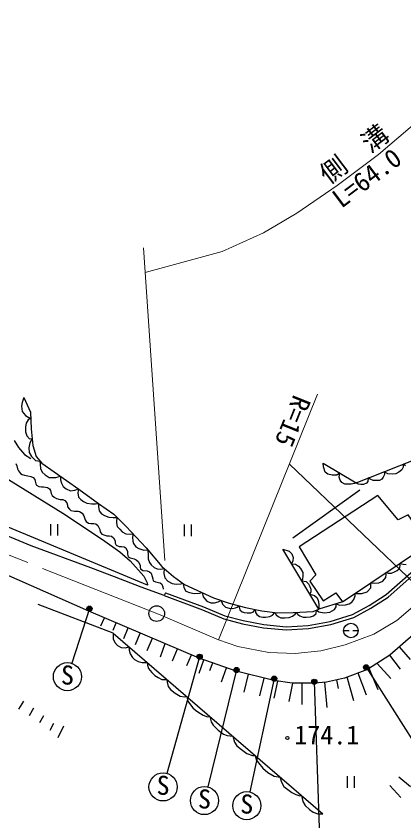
# Model space of a CAD drawing. Units: millimetres, scale not verified. Extents: x 40000 to 680000, y 20000 to 380000.
# Drawn here: x 262159 to 299376, y 241240 to 318866 of the extents above; entities that cross this region are included whole.
import ezdxf
from ezdxf.enums import TextEntityAlignment as Align

# ---------------------------------------------------------------- set-up
doc = ezdxf.new("R2010")
doc.units = ezdxf.units.MM
doc.header["$LTSCALE"] = 1000
doc.linetypes.add('CHAIN', pattern=[18.5, 12, -1.5, 3.5, -1.5])
for name, color, linetype, lineweight in [('M-BGD', 7, 'Continuous', 25), ('M-BGD-EXST', 7, 'Continuous', 25), ('M-BMK', 2, 'CHAIN', 13), ('M-BMK-SRVR', 3, 'Continuous', 25), ('M-STR-HTXT', 7, 'Continuous', 13)]:
    doc.layers.add(name, color=color, linetype=linetype, lineweight=lineweight)
doc.styles.add('ＭＳ ゴシック', font='')
doc.styles.get('ＭＳ ゴシック').set_extended_font_data('MS Gothic')

msp = doc.modelspace()

# ---------------------------------------------------------------- hatches: boundary and pattern name
at = {"layer": 'M-BGD-EXST'}
for points in [[(268976, 261803, 1), (269416, 262042, 1)], [(279555, 257175, 1), (279994, 257414, 1)], [(283097, 255908, 1), (283537, 256147, 1)], [(295532, 256167, 1), (295971, 256406, 1)], [(286715, 255074, 1), (287155, 255313, 1)], [(290561, 254777, 1), (291001, 255016, 1)]]:
    msp.add_hatch(color=256, dxfattribs=at).paths.add_polyline_path(points)

# ---------------------------------------------------------------- linework, layer by layer
at = {"layer": 'M-BGD'}
for p, q in [((288717, 268726), (295159, 273346)), ((265452, 270055), (265452, 268938)), ((266119, 270055), (266119, 268938)), ((278297, 270008), (278297, 268890)), ((278964, 270008), (278964, 268890)), ((276480, 263452), (276376, 263171)), ((293476, 262575), (291224, 261871)), ((271467, 259561), (264283, 262310)), ((270302, 260278), (270628, 261043)), ((271456, 259840), (271763, 260561)), ((272493, 259051), (272925, 260067)), ((271467, 259561), (291594, 242201)), ((273600, 258472), (274071, 259580)), ((293592, 259821), (294117, 259821)), ((294467, 259821), (294992, 259821)), ((274751, 257885), (275258, 259075)), ((276012, 257277), (276464, 258563)), ((277171, 256920), (277655, 258057)), ((300006, 257040), (298952, 258245)), ((278552, 256468), (278987, 257490)), ((279731, 255719), (280191, 257010)), ((299055, 256106), (298032, 257442)), ((280763, 255978), (281025, 256713)), ((281874, 254887), (282355, 256240)), ((296904, 254133), (296038, 256173)), ((298137, 255206), (296812, 256665)), ((284044, 253911), (284463, 255620)), ((295793, 253609), (294984, 255732)), ((285560, 253548), (285977, 255248)), ((286914, 253318), (287272, 254966)), ((288380, 252989), (288718, 254757)), ((289625, 252708), (289622, 254758)), ((292009, 252428), (291794, 254849)), ((293108, 254246), (292930, 255075)), ((294585, 253055), (293943, 255335)), ((262408, 252255), (262883, 253022)), ((263424, 251650), (263867, 252395)), ((264443, 250971), (264803, 251651)), ((265435, 250243), (265765, 250932)), ((266193, 249533), (266747, 250651)), ((293943, 245821), (293943, 244704)), ((294610, 245821), (294610, 244704)), ((300020, 244810), (298891, 245719)), ((299095, 243760), (298045, 244920))]:
    msp.add_line(p, q, dxfattribs=at)
for points in [[(276376, 263171), (274153, 263975), (271610, 264968), (269330, 265830), (263589, 267947), (259564, 269638), (254205, 271679), (250018, 273283), (246741, 274590), (238153, 277947), (229498, 281252), (215160, 287063), (209250, 289410), (202826, 292051), (192246, 296648)], [(276480, 263452), (280145, 262097), (282200, 261241), (283963, 260772), (285951, 260389), (288094, 260174), (290181, 260300), (292311, 260680), (294451, 261361), (296049, 262220), (297695, 263278), (301094, 266286), (304120, 269113), (310843, 275832), (315248, 280495), (324618, 290381), (326938, 292678)], [(276376, 263171), (280035, 261818), (282103, 260956), (283896, 260479), (285908, 260092), (288088, 259873), (290216, 260002), (292383, 260389), (294568, 261084), (296201, 261962), (297876, 263039), (301295, 266065), (304328, 268897), (311058, 275623), (315466, 280289), (324832, 290171), (327149, 292465)], [(262880, 282211), (262735, 281743), (262663, 281394), (262727, 280878), (263044, 280497), (263370, 280291), (263554, 280220), (263314, 280069), (263124, 279752), (263044, 279411), (263053, 278900), (263195, 278520), (263441, 278250), (263688, 278272), (263481, 277869), (263378, 277377), (263410, 276941), (263616, 276553), (264002, 276159), (264251, 276130), (264446, 276110), (264457, 275792), (264497, 275380), (264668, 275026), (264955, 274784), (265327, 274532), (265630, 274521), (265968, 274515), (266402, 274653), (266415, 274304), (266506, 273978), (266668, 273672), (266965, 273432), (267383, 273243), (267789, 273312), (268132, 273436), (268076, 273049), (268127, 272637), (268373, 272420), (268609, 272235), (268929, 272047), (269410, 271990), (269770, 271990), (270070, 272014), (270051, 271732), (270132, 271336), (270355, 271039), (270630, 270873), (271053, 270730), (271477, 270667), (271842, 270688), (271786, 270404), (271787, 270173), (271867, 269824), (272096, 269555), (272330, 269292), (272680, 269109), (273103, 269075), (273378, 269101), (273321, 268777), (273344, 268404), (273436, 268169), (273636, 267878), (273940, 267718), (274420, 267557), (274784, 267566), (274833, 267041), (274816, 266704), (274959, 266349), (275108, 266143), (275417, 265869), (275709, 265743), (276047, 265726), (276373, 265766), (276327, 265306), (276419, 264874), (276726, 264567), (277138, 264341), (277526, 264276), (277979, 264308), (278202, 264337), (278265, 263952), (278450, 263604), (278792, 263466), (279238, 263390), (279755, 263409), (280025, 263472), (280122, 263066), (280261, 262862), (280473, 262626), (280840, 262479), (281199, 262479), (281542, 262569), (281853, 262705), (281983, 262345), (282251, 262078), (282600, 261955), (282928, 261948), (283209, 261996), (283378, 262064), (283545, 262196), (283595, 261980), (283643, 261810), (283861, 261609), (284046, 261556), (284337, 261513), (284697, 261524), (284941, 261624), (285111, 261848), (285131, 261561), (285263, 261376), (285507, 261175), (285830, 261106), (286085, 261106), (286508, 261180), (286757, 261302), (286989, 261562), (287133, 261312), (287318, 261159), (287577, 261053), (287965, 261042), (288383, 261058), (288700, 261196), (288954, 261386), (289026, 261568), (289198, 261360), (289399, 261217), (289697, 261111), (289998, 261111), (290427, 261121), (290718, 261232), (290946, 261470), (290989, 261779), (291226, 261608), (291742, 261534), (292287, 261581), (292714, 261830), (292874, 262100), (292879, 262388), (293202, 262259), (293788, 262290), (294123, 262396), (294397, 262541), (294565, 262807), (294694, 263142), (294660, 263369), (295343, 263379), (295859, 263551), (296214, 263917), (296221, 264416), (296526, 264357), (296988, 264411), (297365, 264572), (297634, 264916), (297676, 265205), (297660, 265381), (297868, 265347), (298200, 265344), (298487, 265465), (298738, 265604), (298950, 265780), (298982, 265869), (299022, 266080), (298995, 266276), (299324, 266186), (299590, 266173)], [(262880, 282211), (263525, 280817), (263604, 279200), (263749, 277596), (264077, 276531), (264630, 275900), (268175, 273406), (270070, 272014), (271538, 270992), (272727, 269804), (274625, 267755), (276130, 265972), (277263, 265012), (278326, 264248), (281111, 262976), (282594, 262434), (284185, 262037), (285728, 261723), (287233, 261531), (288754, 261555), (290664, 261652), (291224, 261871), (287763, 267630)], [(261959, 278070), (262394, 277399), (262946, 276742), (263564, 276347)], [(291647, 275920), (294806, 274026), (303225, 277348)], [(262113, 275881), (262237, 275663), (262295, 275365), (262389, 275162), (262578, 274915), (262738, 274806), (262963, 274741), (263283, 274683), (263559, 274625), (263784, 274523), (263952, 274334), (263981, 274160), (264036, 273912), (264111, 273781), (264340, 273646), (264578, 273636), (264779, 273622), (264961, 273608), (265153, 273580), (265367, 273436), (265447, 273268), (265527, 272981), (265616, 272794), (265793, 272640), (266032, 272519), (266382, 272426), (266639, 272412), (266844, 272304), (267012, 272108), (267092, 271875), (267092, 271721), (267270, 271477), (267405, 271360), (267765, 271295), (267924, 271295), (268097, 271286), (268251, 271262), (268493, 271103), (268657, 270856), (268732, 270645), (268775, 270463), (268863, 270295), (269092, 270150), (269335, 270113), (269601, 270099), (269811, 270071), (270007, 269912), (270204, 269520), (270236, 269291), (270395, 269086), (270854, 268935), (271101, 268930), (271311, 268874), (271517, 268716), (271652, 268440), (271652, 268202), (271774, 268034), (272031, 267899), (272259, 267889), (272526, 267875), (272694, 267763), (272844, 267402), (272849, 267169), (272896, 266907), (273101, 266795), (273475, 266721), (273689, 266618), (273876, 266464), (274064, 266112), (274064, 265925), (274111, 265739), (274311, 265589), (274736, 265543), (274947, 265459), (275129, 265319), (275200, 265018), (275265, 264790), (275316, 264584), (275526, 264486), (275989, 264416), (276129, 264281), (276246, 264006), (276278, 263786)], [(299543, 275659), (299320, 275807), (299310, 275535), (299173, 275268), (298892, 275035), (298604, 274891), (298268, 274844), (297826, 274879), (297629, 275000), (297510, 275093), (297530, 274824), (297403, 274544), (297255, 274368), (297035, 274247), (296705, 274225), (296420, 274236), (296140, 274352), (295957, 274480), (295930, 274153), (295787, 273972), (295512, 273862), (295237, 273845), (294979, 273889), (294806, 274026), (294644, 273955), (294320, 273873), (294023, 273873), (293705, 273885), (293422, 274044), (293249, 274265), (293173, 274570), (293227, 274973), (292937, 274749), (292481, 274742), (292080, 274832), (291831, 275053), (291658, 275551), (291647, 275920)], [(287763, 267630), (288363, 267457), (288610, 267202), (288754, 266843), (288730, 266532), (288607, 266225), (288985, 266205), (289272, 265990), (289464, 265782), (289672, 265382), (289687, 265063), (289648, 264752), (289582, 264604), (290015, 264535), (290230, 264296), (290342, 264056), (290454, 263793), (290462, 263546), (290358, 263311), (290813, 263171), (291052, 262948), (291196, 262605), (291212, 262262), (291224, 261871)], [(300261, 259391), (298032, 257442), (295885, 256075), (293695, 255241), (291942, 254863), (290785, 254760), (288667, 254757), (286898, 255022), (283288, 255908), (279740, 257170), (269119, 261685), (260890, 265331)], [(271467, 259561), (271464, 259035), (271627, 258673), (271896, 258376), (272251, 258195), (272654, 258160), (272983, 258254), (272992, 257921), (273098, 257587), (273320, 257237), (273535, 257039), (273880, 256835), (274253, 256748), (274729, 256748), (274766, 256491), (274865, 256182), (275174, 255801), (275462, 255513), (275789, 255297), (276136, 255121), (276633, 255105), (276640, 254846), (276765, 254452), (276988, 254157), (277413, 253811), (277904, 253510), (278329, 253451), (278528, 253471), (278611, 253151), (278717, 252941), (279118, 252388), (279366, 252179), (279709, 251927), (280099, 251689), (280526, 251535), (280750, 251554), (280888, 251055), (281083, 250726), (281567, 250228), (282058, 249872), (282431, 249724), (282945, 249661), (283127, 249094), (283328, 248752), (283780, 248373), (284312, 247995), (284849, 247818), (285098, 247804), (285192, 247377), (285410, 247100), (285855, 246602), (286324, 246167), (286917, 245834), (287304, 245763), (287460, 245766), (287621, 245235), (287869, 244827), (288225, 244551), (288634, 244252), (289013, 244045), (289390, 243948), (289553, 243961), (289668, 243388), (289915, 243011), (290306, 242611), (290678, 242350), (291110, 242198), (291364, 242195), (291594, 242201)]]:
    msp.add_lwpolyline(points, dxfattribs=at)
for points in [[(274765, 264165), (258679, 270860), (259526, 272905), (261014, 274578), (266636, 271108), (270460, 268568), (272118, 267375), (273087, 266513), (274420, 265042), (274721, 264416)], [(290913, 265180), (290358, 264569), (291621, 262676), (292835, 263457), (293476, 262575), (301737, 268115), (299805, 270954), (298821, 270462), (296884, 272811), (289322, 267854)]]:
    msp.add_lwpolyline(points, close=True, dxfattribs=at)
for centre, radius in [((294292, 259821), 700), ((288195, 249489), 150)]:
    msp.add_circle(centre, radius, dxfattribs=at)
at = {"layer": 'M-BGD-EXST'}
for p, q in [((269196, 261923), (267497, 256669)), ((279774, 257295), (276626, 246086)), ((295751, 256287), (303088, 244719)), ((283317, 256028), (280557, 244785)), ((286935, 255194), (284583, 244306)), ((290781, 254897), (291241, 240843))]:
    msp.add_line(p, q, dxfattribs=at)
for centre, radius in [((269196, 261923), 250), ((279774, 257295), 250), ((267081, 255385), 1350), ((283317, 256028), 250), ((295751, 256287), 250), ((286935, 255194), 250), ((290781, 254897), 250), ((276261, 244787), 1350), ((280235, 243474), 1350), ((284298, 242986), 1350)]:
    msp.add_circle(centre, radius, dxfattribs=at)
at = {"layer": 'M-BMK'}
msp.add_lwpolyline([(363868, 304766), (358953, 304177), (355739, 303491), (350640, 302038), (345932, 300419), (341105, 298474), (337281, 296399), (333049, 293915), (328757, 290829), (323296, 286176), (321371, 284252), (303866, 265508), (301547, 263228), (298717, 260788), (296510, 259455), (293735, 258433), (291400, 257876), (288956, 257618), (286410, 257712), (283427, 258285), (281593, 258918), (275835, 261377), (246957, 272814)], dxfattribs=at)
at = {"layer": 'M-BMK-SRVR'}
msp.add_circle((275650, 261450), 750, dxfattribs=at)
at = {"layer": 'M-STR-HTXT'}
for p, q in [((276423, 266534), (274374, 296588)), ((291099, 282525), (281593, 258918)), ((288399, 275819), (301547, 263228))]:
    msp.add_line(p, q, dxfattribs=at)
msp.add_lwpolyline([(313590, 320439), (309991, 317019), (304990, 312437), (296952, 305570), (292979, 302576), (289101, 299930), (285890, 298053), (281938, 296239), (274535, 294234)], dxfattribs=at)

# ---------------------------------------------------------------- texts
at = {"layer": 'M-BGD', "style": 'ＭＳ ゴシック'}
msp.add_text('174.1', height=1833, dxfattribs=at).set_placement((288867, 248319), align=Align.BOTTOM_LEFT)
at = {"layer": 'M-BGD-EXST', "style": 'ＭＳ ゴシック'}
for p in [(266426, 254093), (275606, 243494), (279580, 242181), (283643, 241694)]:
    msp.add_text('S', height=1833, rotation=358.508, dxfattribs=at).set_placement(p, align=Align.BOTTOM_LEFT)
at = {"layer": 'M-STR-HTXT', "style": 'ＭＳ ゴシック'}
for s, rotation, p in [('側\u3000溝', 37.001, (292486, 302204)), ('L=64.0', 37.001, (293710, 299897)), ('R=15', 248.066, (288294, 282785))]:
    msp.add_text(s, height=1833, rotation=rotation, dxfattribs=at).set_placement(p, align=Align.BOTTOM_LEFT)

doc.saveas('drawing.dxf')
